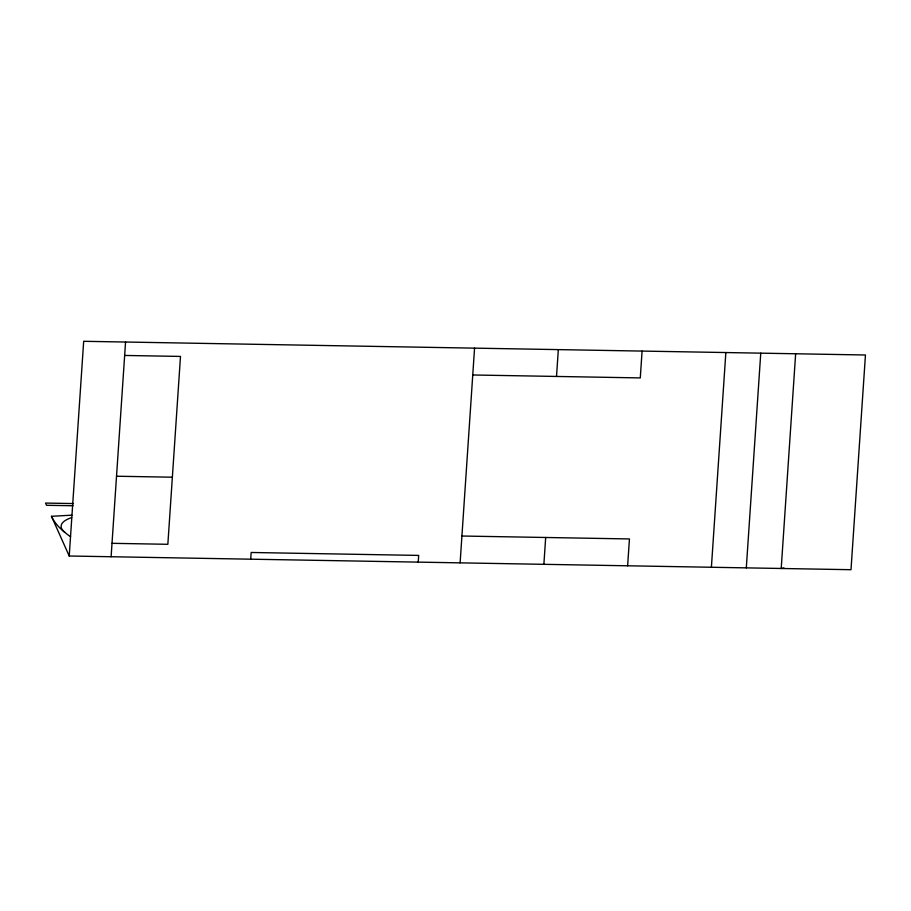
<?xml version="1.0" encoding="UTF-8"?>
<svg xmlns="http://www.w3.org/2000/svg" width="911" height="911" viewBox="0 0 911 911"><rect width="100%" height="100%" fill="white"/><g stroke="black" fill="none" stroke-linecap="round" stroke-linejoin="round"><path stroke-width="1.37" d="M69.225 556.006L83.675 341.295L865.45 354.994L850.999 569.705L69.225 556.006L51.471 516.309L71.867 515.17M111.108 556.746L125.559 342.035M250.707 559.183L251.163 552.476L418.684 555.414L418.229 562.121M460.112 562.861L474.563 348.139M543.878 564.319L545.678 537.49M556.519 376.448L558.329 349.608M627.633 565.788L629.444 538.948L461.923 536.021M642.084 351.077L640.285 377.917L472.752 374.979M711.4 567.257L725.851 352.546M746.303 567.872L760.753 353.161M795.645 353.764L781.205 568.487A140.419 42.976 3.8 0 0 783.938 567.974M124.648 355.449L180.492 356.429L167.852 544.3L112.007 543.32M116.528 476.225L172.361 477.205M73.472 503.567L45.55 503.077L46.541 505.286L73.062 505.753M70.568 536.738A211.921 64.863 3.8 0 1 66.788 533.971L62.563 530.475A211.921 64.863 3.8 0 1 51.471 516.309M64.681 532.218A49.593 15.18 3.8 0 1 71.627 517.607"/></g></svg>
